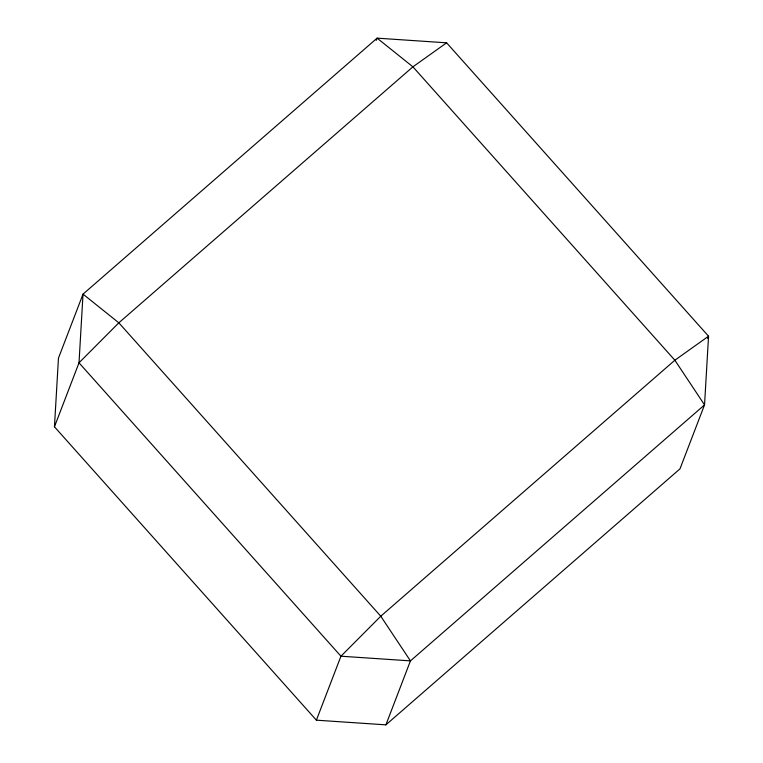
<?xml version="1.0" encoding="UTF-8"?>
<svg xmlns="http://www.w3.org/2000/svg" width="763" height="763" viewBox="0 0 763 763"><rect width="100%" height="100%" fill="white"/><g stroke="black" fill="none" stroke-linecap="round" stroke-linejoin="round"><path stroke-width="1.14" d="M54.45 426.784L58.465 358.105L83.024 294.136L377.103 38.15L446.613 42.823L708.55 336.216L704.535 404.895L679.976 468.863L385.897 724.85L316.387 720.177L54.45 426.784L79.009 362.806L83.024 294.136L118.837 322.816L380.775 616.208L410.446 660.882L385.897 724.85M376.254 40.353L377.103 38.15L412.917 66.829L674.864 360.222L704.535 404.895L410.446 660.882L340.947 656.209L79.009 362.806L118.837 322.816L412.917 66.829L446.613 42.823M316.387 720.177L340.947 656.209L380.775 616.208L674.864 360.222L708.55 336.216L707.702 338.429"/></g></svg>
